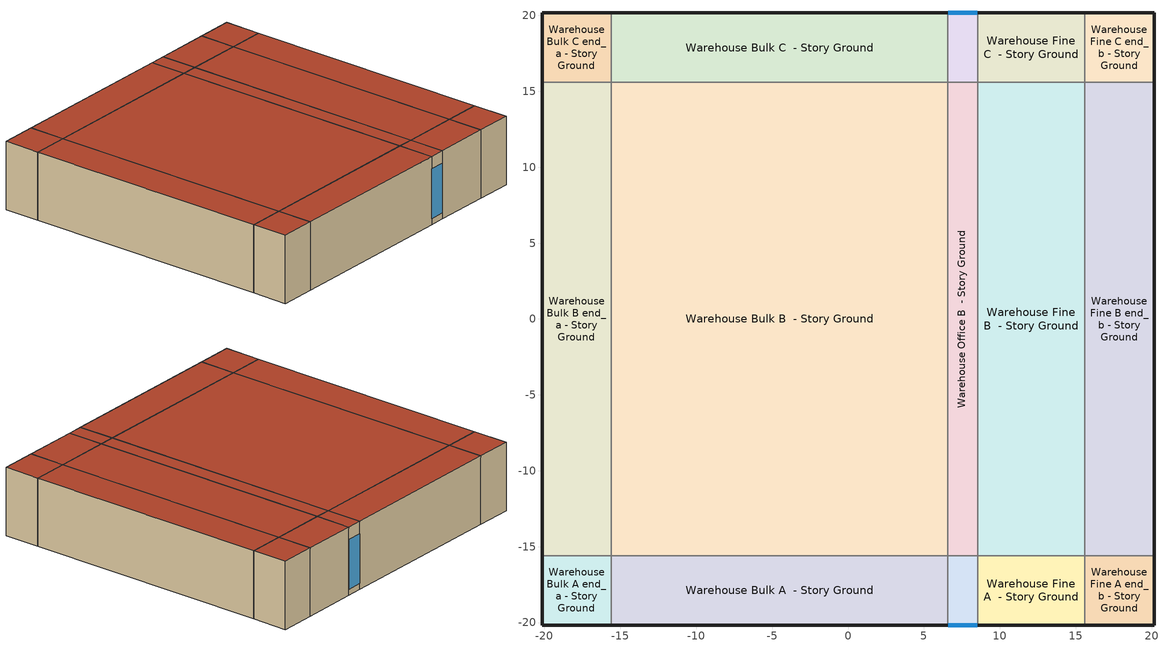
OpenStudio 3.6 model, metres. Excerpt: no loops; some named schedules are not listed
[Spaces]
Warehouse Bulk A end_a - Story Ground
 floor ground (ext-slab): -20.16,-20.16 -20.16,-15.59 -15.59,-15.59 -15.59,-20.16 z0
 wall outside (Typical Insulated Metal Building Wall R-6.41): -20.16,-15.59 -20.16,-20.16 -15.59,-20.16 z0:8.53
 wall to Warehouse Bulk B end_a - Story Ground: -15.59,-15.59 -20.16,-15.59 z0:8.53
 wall to Warehouse Bulk A  - Story Ground: -15.59,-20.16 -15.59,-15.59 z0:8.53
 roof outside (Typical Insulated Metal Building Roof): -15.59,-20.16 -15.59,-15.59 -20.16,-15.59 -20.16,-20.16 z8.53
Warehouse Bulk B end_a - Story Ground
 floor ground (ext-slab): -20.16,-15.59 -20.16,15.59 -15.59,15.59 -15.59,-15.59 z0
 wall outside (Typical Insulated Metal Building Wall R-6.41): -20.16,15.59 -20.16,-15.59 z0:8.53
 wall to Warehouse Bulk C end_a - Story Ground: -15.59,15.59 -20.16,15.59 z0:8.53
 wall to Warehouse Bulk B  - Story Ground: -15.59,-15.59 -15.59,15.59 z0:8.53
 roof outside (Typical Insulated Metal Building Roof): -15.59,-15.59 -15.59,15.59 -20.16,15.59 -20.16,-15.59 z8.53
Warehouse Bulk C end_a - Story Ground
 floor ground (ext-slab): -20.16,15.59 -20.16,20.16 -15.59,20.16 -15.59,15.59 z0
 wall outside (Typical Insulated Metal Building Wall R-6.41): -15.59,20.16 -20.16,20.16 -20.16,15.59 z0:8.53
 wall to Warehouse Bulk C  - Story Ground: -15.59,15.59 -15.59,20.16 z0:8.53
 roof outside (Typical Insulated Metal Building Roof): -15.59,15.59 -15.59,20.16 -20.16,20.16 -20.16,15.59 z8.53
Warehouse Bulk A  - Story Ground
 floor ground (ext-slab): -15.59,-20.16 -15.59,-15.59 6.56,-15.59 6.56,-20.16 z0
 wall outside (Typical Insulated Metal Building Wall R-6.41): -15.59,-20.16 6.56,-20.16 z0:8.53
 wall to Warehouse Bulk B  - Story Ground: 6.56,-15.59 -15.59,-15.59 z0:8.53
 wall to Warehouse Office A  - Story Ground: 6.56,-20.16 6.56,-15.59 z0:8.53
 roof outside (Typical Insulated Metal Building Roof): 6.56,-20.16 6.56,-15.59 -15.59,-15.59 -15.59,-20.16 z8.53
Warehouse Bulk B  - Story Ground
 floor ground (ext-slab): -15.59,-15.59 -15.59,15.59 6.56,15.59 6.56,-15.59 z0
 wall to Warehouse Bulk C  - Story Ground: 6.56,15.59 -15.59,15.59 z0:8.53
 wall to Warehouse Office B  - Story Ground: 6.56,-15.59 6.56,15.59 z0:8.53
 roof outside (Typical Insulated Metal Building Roof): 6.56,-15.59 6.56,15.59 -15.59,15.59 -15.59,-15.59 z8.53
Warehouse Bulk C  - Story Ground
 floor ground (ext-slab): -15.59,15.59 -15.59,20.16 6.56,20.16 6.56,15.59 z0
 wall outside (Typical Insulated Metal Building Wall R-6.41): 6.56,20.16 -15.59,20.16 z0:8.53
 wall to Warehouse Office C  - Story Ground: 6.56,15.59 6.56,20.16 z0:8.53
 roof outside (Typical Insulated Metal Building Roof): 6.56,15.59 6.56,20.16 -15.59,20.16 -15.59,15.59 z8.53
Warehouse Office A  - Story Ground
 floor ground (ext-slab): 6.56,-20.16 6.56,-15.59 8.54,-15.59 8.54,-20.16 z0
 wall outside (Typical Insulated Metal Building Wall R-6.41): 6.56,-20.16 8.54,-20.16 z0:8.53
 wall to Warehouse Office B  - Story Ground: 8.54,-15.59 6.56,-15.59 z0:8.53
 wall to Warehouse Fine A  - Story Ground: 8.54,-20.16 8.54,-15.59 z0:8.53
 window (U 0.62 SHGC 0.41 Simple Glazing Window U-0.62 SHGC 0.41): 6.59,-20.16 8.51,-20.16 z0.76:6.98
 roof outside (Typical Insulated Metal Building Roof): 8.54,-20.16 8.54,-15.59 6.56,-15.59 6.56,-20.16 z8.53
Warehouse Office B  - Story Ground
 floor ground (ext-slab): 6.56,-15.59 6.56,15.59 8.54,15.59 8.54,-15.59 z0
 wall to Warehouse Office C  - Story Ground: 8.54,15.59 6.56,15.59 z0:8.53
 wall to Warehouse Fine B  - Story Ground: 8.54,-15.59 8.54,15.59 z0:8.53
 roof outside (Typical Insulated Metal Building Roof): 8.54,-15.59 8.54,15.59 6.56,15.59 6.56,-15.59 z8.53
Warehouse Office C  - Story Ground
 floor ground (ext-slab): 6.56,15.59 6.56,20.16 8.54,20.16 8.54,15.59 z0
 wall outside (Typical Insulated Metal Building Wall R-6.41): 8.54,20.16 6.56,20.16 z0:8.53
 wall to Warehouse Fine C  - Story Ground: 8.54,15.59 8.54,20.16 z0:8.53
 window (U 0.62 SHGC 0.41 Simple Glazing Window U-0.62 SHGC 0.41): 8.51,20.16 6.59,20.16 z0.76:6.98
 roof outside (Typical Insulated Metal Building Roof): 8.54,15.59 8.54,20.16 6.56,20.16 6.56,15.59 z8.53
Warehouse Fine A  - Story Ground
 floor ground (ext-slab): 8.54,-20.16 8.54,-15.59 15.59,-15.59 15.59,-20.16 z0
 wall outside (Typical Insulated Metal Building Wall R-6.41): 8.54,-20.16 15.59,-20.16 z0:8.53
 wall to Warehouse Fine B  - Story Ground: 15.59,-15.59 8.54,-15.59 z0:8.53
 wall to Warehouse Fine A end_b - Story Ground: 15.59,-20.16 15.59,-15.59 z0:8.53
 roof outside (Typical Insulated Metal Building Roof): 15.59,-20.16 15.59,-15.59 8.54,-15.59 8.54,-20.16 z8.53
Warehouse Fine B  - Story Ground
 floor ground (ext-slab): 8.54,-15.59 8.54,15.59 15.59,15.59 15.59,-15.59 z0
 wall to Warehouse Fine C  - Story Ground: 15.59,15.59 8.54,15.59 z0:8.53
 wall to Warehouse Fine B end_b - Story Ground: 15.59,-15.59 15.59,15.59 z0:8.53
 roof outside (Typical Insulated Metal Building Roof): 15.59,-15.59 15.59,15.59 8.54,15.59 8.54,-15.59 z8.53
Warehouse Fine C  - Story Ground
 floor ground (ext-slab): 8.54,15.59 8.54,20.16 15.59,20.16 15.59,15.59 z0
 wall outside (Typical Insulated Metal Building Wall R-6.41): 15.59,20.16 8.54,20.16 z0:8.53
 wall to Warehouse Fine C end_b - Story Ground: 15.59,15.59 15.59,20.16 z0:8.53
 roof outside (Typical Insulated Metal Building Roof): 15.59,15.59 15.59,20.16 8.54,20.16 8.54,15.59 z8.53
Warehouse Fine A end_b - Story Ground
 floor ground (ext-slab): 15.59,-20.16 15.59,-15.59 20.16,-15.59 20.16,-20.16 z0
 wall outside (Typical Insulated Metal Building Wall R-6.41): 15.59,-20.16 20.16,-20.16 20.16,-15.59 z0:8.53
 wall to Warehouse Fine B end_b - Story Ground: 20.16,-15.59 15.59,-15.59 z0:8.53
 roof outside (Typical Insulated Metal Building Roof): 20.16,-20.16 20.16,-15.59 15.59,-15.59 15.59,-20.16 z8.53
Warehouse Fine B end_b - Story Ground
 floor ground (ext-slab): 15.59,-15.59 15.59,15.59 20.16,15.59 20.16,-15.59 z0
 wall outside (Typical Insulated Metal Building Wall R-6.41): 20.16,-15.59 20.16,15.59 z0:8.53
 wall to Warehouse Fine C end_b - Story Ground: 20.16,15.59 15.59,15.59 z0:8.53
 roof outside (Typical Insulated Metal Building Roof): 20.16,-15.59 20.16,15.59 15.59,15.59 15.59,-15.59 z8.53
Warehouse Fine C end_b - Story Ground
 floor ground (ext-slab): 15.59,15.59 15.59,20.16 20.16,20.16 20.16,15.59 z0
 wall outside (Typical Insulated Metal Building Wall R-6.41): 20.16,15.59 20.16,20.16 15.59,20.16 z0:8.53
 roof outside (Typical Insulated Metal Building Roof): 20.16,15.59 20.16,20.16 15.59,20.16 15.59,15.59 z8.53
[Site]
Detroit City_MI_USA: Latitude {deg}=42.41; Longitude {deg}=-83.01; Time Zone {hr}=-5; Elevation {m}=191; Terrain=City
[Site:WaterMainsTemperature]
Calculation Method=Correlation; Annual Average Outdoor Air Temperature {C}=11.9417; Maximum Difference In Monthly Average Outdoor Air Temperatures {deltaC}=26.1
[SizingPeriod:DesignDay] Daily Dry-Bulb Temperature Range {deltaC}=9.7; Barometric Pressure {Pa}=99051; Wind Speed {m/s}=5; Wind Direction {deg}=240; Sky Clearness=0; Rain Indicator=No; Snow Indicator=No; Day of Month=21; Month=7; Day Type=SummerDesignDay; Daylight Saving Time Indicator=No; Dry-Bulb Temperature Range Modifier Type=DefaultMultipliers; Solar Model Indicator=ASHRAETau; ASHRAE Clear Sky Optical Depth for Beam Irradiance=0.406; ASHRAE Clear Sky Optical Depth for Diffuse Irradiance=2.227
Name | Maximum Dry-Bulb Temperature {C} | Humidity Condition Type | Wetbulb or DewPoint at Maximum Dry-Bulb {C}
Detroit City Ann Clg .4% Condns DB=>MWB 1 | 32.6 | Wetbulb | 23
Detroit City Ann Clg .4% Condns WB=>MDB 1 | 30.2 | Wetbulb | 24.7
Detroit City Ann Clg 1% Condns DB=>MWB 1 | 31.2 | Wetbulb | 22.3
Detroit City Ann Clg 2% Condns DP=>MDB 1 | 25.9 | Dewpoint | 21.2
[ClimateZones]
Climate Zone Institution Name 1=ASHRAE; Climate Zone Document Name 1=ANSI/ASHRAE Standard 169; Climate Zone Document Year 1=2006; Climate Zone Value 1=ASHRAE 169-2013-5A
[Building]
ComStock DOE Ref 1980-2004|Warehouse: North Axis {deg}=45; Default Construction Set=Res ComStock DOE Ref 1980-2004 - Warehouse - ASHRAE 169-2013-5A; Default Schedule Set=Building Default Schedule Set; Standards Building Type=Warehouse
[Site:GroundTemperature:BuildingSurface]
10.34, 10.19, 11.31, 13.07, 16.39, 19.3, 22.1, 24.2, 21.69, 17.32, 14.23, 11.34
[DefaultConstructionSet]
Res ComStock DOE Ref 1980-2004 - Warehouse - ASHRAE 169-2013-5A: Default Exterior Surface Constructions=Default Surface Constructions 1; Default Interior Surface Constructions=Default Surface Constructions 2; Default Ground Contact Surface Constructions=Default Surface Constructions 3; Default Exterior SubSurface Constructions=Default Sub Surface Constructions 1; Default Interior SubSurface Constructions=Default Sub Surface Constructions 2; Interior Partition Construction=Typical Interior Partition
[DefaultSurfaceConstructions]
Name | Floor Construction | Wall Construction | Roof Ceiling Construction
Default Surface Constructions 1 | Typical Insulated Exterior Mass Floor | Typical Insulated Metal Building Wall R-12.2 | Typical Insulated Metal Building Roof R-13.89
Default Surface Constructions 2 | Typical Interior Floor | Typical Interior Wall | Typical Interior Ceiling
Default Surface Constructions 3 | ext-slab | Typical Insulated Basement Mass Wall R-10.0
[Construction]
Typical Insulated Exterior Mass Floor: Typical Insulation R-10.89, 4 in. Normalweight Concrete Floor, Typical Carpet Pad
Typical Insulated Metal Building Wall R-12.2: Metal Siding, Typical Insulation R-10.89, 1/2IN Gypsum
Typical Insulated Metal Building Roof R-13.89: Metal Roof Surface, Typical Insulation R-13.11
Typical Interior Floor: 100mm Normalweight concrete floor, CP02 CARPET PAD
Typical Interior Wall: G01 13mm gypsum board, G01 13mm gypsum board
Typical Interior Ceiling: CP02 CARPET PAD, 100mm Normalweight concrete floor
ext-slab: 6 in. Normalweight Concrete Floor
Typical Insulated Basement Mass Wall R-10.0: Typical Insulation R-8.45, 8 in. Concrete Block Basement Wall
U 0.59 SHGC 0.39 Simple Glazing Window U-0.59 SHGC 0.39: U 0.59 SHGC 0.39 Simple Glazing U-1.18 SHGC 0.39
U 0.59 SHGC 0.39 Simple Glazing Window U-0.59 SHGC 0.39 1: U 0.59 SHGC 0.39 Simple Glazing U-1.18 SHGC 0.39 1
Typical Insulated Metal Door: F08 Metal surface, Typical Insulation R-5.11
Typical Overhead Door: Typical Insulation R-5.11
Typical Interior Window: Clear 3mm
Typical Interior Door; Typical Interior Partition: G05 25mm wood
InteriorFurnishings: Std Wood 6inch
Typical Insulated Metal Building Roof: Metal Roof Surface, Typical Insulation R-5.11
Typical Insulated Metal Building Wall R-6.41: Metal Siding, Typical Insulation R-5.11, 1/2IN Gypsum
U 0.62 SHGC 0.41 Simple Glazing Window U-0.62 SHGC 0.41: U 0.62 SHGC 0.41 Simple Glazing U-1.23 SHGC 0.41
[Material:NoMass] Roughness=Smooth; Thermal Absorptance=0.9; Solar Absorptance=0.7
Name | Thermal Resistance {m2-K/W} | Visible Absorptance
Typical Insulation R-10.89 | 1.91858 | 0.7
Typical Carpet Pad; CP02 CARPET PAD | 0.21648 | 0.8
Typical Insulation R-13.11 | 2.30859 | 0.7
Typical Insulation R-8.45 | 1.4881 | 0.7
Typical Insulation R-5.11 | 0.899809 | 0.7
[Material]
Name | Roughness | Thickness {m} | Conductivity {W/m-K} | Density {kg/m3} | Specific Heat {J/kg-K} | Thermal Absorptance | Solar Absorptance | Visible Absorptance
4 in. Normalweight Concrete Floor | MediumRough | 0.1016 | 2.31 | 2322 | 832 | 0.9 | 0.7 | 0.7
Metal Siding | Smooth | 0.0015 | 44.96 | 7688.86 | 410 | 0.9 | 0.7 | 0.7
1/2IN Gypsum | Smooth | 0.0127 | 0.16 | 784.9 | 830 | 0.9 | 0.4 | 0.4
Metal Roof Surface; F08 Metal surface | Smooth | 0.0008 | 45.28 | 7824 | 500 | 0.9 | 0.7 | 0.7
100mm Normalweight concrete floor | MediumRough | 0.1016 | 2.31045 | 2322 | 832.557 |  | 0 | 0
G01 13mm gypsum board | Smooth | 0.0127 | 0.160031 | 800.001 | 1090.73 | 0.9 | 0.7 | 0.5
6 in. Normalweight Concrete Floor | MediumRough | 0.1524 | 2.31 | 2322 | 832 | 0.9 | 0.7 | 0.7
8 in. Concrete Block Basement Wall | MediumRough | 0.2032 | 1.326 | 1842 | 912 | 0.9 | 0.7 | 0.7
G05 25mm wood | MediumSmooth | 0.0254 | 0.15 | 608 | 1630 | 0.9 | 0.5 | 0.5
Std Wood 6inch | MediumSmooth | 0.15 | 0.12 | 540 | 1210 | 0.9 | 0.7 | 0.7
[DefaultSubSurfaceConstructions]
Name | Fixed Window Construction | Operable Window Construction | Door Construction | Overhead Door Construction | Tubular Daylight Dome Construction | Tubular Daylight Diffuser Construction
Default Sub Surface Constructions 1 | U 0.59 SHGC 0.39 Simple Glazing Window U-0.59 SHGC 0.39 | U 0.59 SHGC 0.39 Simple Glazing Window U-0.59 SHGC 0.39 1 | Typical Insulated Metal Door | Typical Overhead Door | Typical Interior Window | Typical Interior Window
Default Sub Surface Constructions 2 | Typical Interior Window | Typical Interior Window | Typical Interior Door
[WindowMaterial:SimpleGlazingSystem]
Name | U-Factor {W/m2-K} | Solar Heat Gain Coefficient | Visible Transmittance
U 0.59 SHGC 0.39 Simple Glazing U-1.18 SHGC 0.39; U 0.59 SHGC 0.39 Simple Glazing U-1.18 SHGC 0.39 1 | 6.72051 | 0.39 | 0.31
U 0.62 SHGC 0.41 Simple Glazing U-1.23 SHGC 0.41 | 7 | 0.41 | 0.32
[WindowMaterial:Glazing]
Clear 3mm: Optical Data Type=SpectralAverage; Thickness {m}=0.003; Solar Transmittance at Normal Incidence=0.837; Front Side Solar Reflectance at Normal Incidence=0.075; Back Side Solar Reflectance at Normal Incidence=0.075; Visible Transmittance at Normal Incidence=0.898; Front Side Visible Reflectance at Normal Incidence=0.081; Back Side Visible Reflectance at Normal Incidence=0.081; Infrared Transmittance at Normal Incidence=0; Front Side Infrared Hemispherical Emissivity=0.84; Back Side Infrared Hemispherical Emissivity=0.84; Conductivity {W/m-K}=0.9; Dirt Correction Factor for Solar and Visible Transmittance=1; Solar Diffusing=No
[SpaceType] Standards Building Type=Warehouse
Name | Default Schedule Set | Design Specification Outdoor Air Object | Standards Space Type
Warehouse Bulk - ComStock DOE Ref 1980-2004 | Warehouse Bulk Schedule Set | Warehouse Bulk Ventilation | Bulk
Warehouse Fine - ComStock DOE Ref 1980-2004 | Warehouse Fine Schedule Set | Warehouse Fine Ventilation | Fine
Warehouse Office - ComStock DOE Ref 1980-2004 | Warehouse Office Schedule Set | Warehouse Office Ventilation | Office
[BuildingStory]
Story Ground: Nominal Z Coordinate {m}=0; Nominal Floor to Floor Height {m}=8.5344
[Space] Building Story=Story Ground
Name | Space Type | Thermal Zone
Warehouse Bulk A end_a - Story Ground | Warehouse Bulk - ComStock DOE Ref 1980-2004 | Zone Warehouse Bulk A end_a - Story Ground
Warehouse Bulk B end_a - Story Ground | Warehouse Bulk - ComStock DOE Ref 1980-2004 | Zone Warehouse Bulk B end_a - Story Ground
Warehouse Bulk C end_a - Story Ground | Warehouse Bulk - ComStock DOE Ref 1980-2004 | Zone Warehouse Bulk C end_a - Story Ground
Warehouse Bulk A  - Story Ground | Warehouse Bulk - ComStock DOE Ref 1980-2004 | Zone Warehouse Bulk A  - Story Ground
Warehouse Bulk B  - Story Ground | Warehouse Bulk - ComStock DOE Ref 1980-2004 | Zone Warehouse Bulk B  - Story Ground
Warehouse Bulk C  - Story Ground | Warehouse Bulk - ComStock DOE Ref 1980-2004 | Zone Warehouse Bulk C  - Story Ground
Warehouse Office A  - Story Ground | Warehouse Office - ComStock DOE Ref 1980-2004 | Zone Warehouse Office A  - Story Ground
Warehouse Office B  - Story Ground | Warehouse Office - ComStock DOE Ref 1980-2004 | Zone Warehouse Office B  - Story Ground
Warehouse Office C  - Story Ground | Warehouse Office - ComStock DOE Ref 1980-2004 | Zone Warehouse Office C  - Story Ground
Warehouse Fine A  - Story Ground | Warehouse Fine - ComStock DOE Ref 1980-2004 | Zone Warehouse Fine A  - Story Ground
Warehouse Fine B  - Story Ground | Warehouse Fine - ComStock DOE Ref 1980-2004 | Zone Warehouse Fine B  - Story Ground
Warehouse Fine C  - Story Ground | Warehouse Fine - ComStock DOE Ref 1980-2004 | Zone Warehouse Fine C  - Story Ground
Warehouse Fine A end_b - Story Ground | Warehouse Fine - ComStock DOE Ref 1980-2004 | Zone Warehouse Fine A end_b - Story Ground
Warehouse Fine B end_b - Story Ground | Warehouse Fine - ComStock DOE Ref 1980-2004 | Zone Warehouse Fine B end_b - Story Ground
Warehouse Fine C end_b - Story Ground | Warehouse Fine - ComStock DOE Ref 1980-2004 | Zone Warehouse Fine C end_b - Story Ground
[ThermalZone] Multiplier=1; Use Ideal Air Loads=No
Name | Thermostat
Zone Warehouse Bulk A end_a - Story Ground | Warehouse Bulk - ComStock DOE Ref 1980-2004 Thermostat 1
Zone Warehouse Bulk B end_a - Story Ground | Warehouse Bulk - ComStock DOE Ref 1980-2004 Thermostat 2
Zone Warehouse Bulk C end_a - Story Ground | Warehouse Bulk - ComStock DOE Ref 1980-2004 Thermostat 3
Zone Warehouse Bulk A  - Story Ground | Warehouse Bulk - ComStock DOE Ref 1980-2004 Thermostat 4
Zone Warehouse Bulk B  - Story Ground | Warehouse Bulk - ComStock DOE Ref 1980-2004 Thermostat
Zone Warehouse Bulk C  - Story Ground | Warehouse Bulk - ComStock DOE Ref 1980-2004 Thermostat 5
Zone Warehouse Office A  - Story Ground | Warehouse Office - ComStock DOE Ref 1980-2004 Thermostat
Zone Warehouse Office B  - Story Ground | Warehouse Office - ComStock DOE Ref 1980-2004 Thermostat 2
Zone Warehouse Office C  - Story Ground | Warehouse Office - ComStock DOE Ref 1980-2004 Thermostat 1
Zone Warehouse Fine A  - Story Ground | Warehouse Fine - ComStock DOE Ref 1980-2004 Thermostat 5
Zone Warehouse Fine B  - Story Ground | Warehouse Fine - ComStock DOE Ref 1980-2004 Thermostat 2
Zone Warehouse Fine C  - Story Ground | Warehouse Fine - ComStock DOE Ref 1980-2004 Thermostat 1
Zone Warehouse Fine A end_b - Story Ground | Warehouse Fine - ComStock DOE Ref 1980-2004 Thermostat 3
Zone Warehouse Fine B end_b - Story Ground | Warehouse Fine - ComStock DOE Ref 1980-2004 Thermostat 4
Zone Warehouse Fine C end_b - Story Ground | Warehouse Fine - ComStock DOE Ref 1980-2004 Thermostat
[People:Definition]
Warehouse Office People Definition: Number of People Calculation Method=People/Area; People per Space Floor Area {person/m2}=0.0210973; Fraction Radiant=0.3
[People]
Warehouse Office People: People Definition=Warehouse Office People Definition; Space or SpaceType=Warehouse Office - ComStock DOE Ref 1980-2004; Work Efficiency Schedule=Work Efficiency Schedule; Clothing Insulation Schedule=Clothing Schedule; Air Velocity Schedule=Air Velocity Schedule; Multiplier=1
[Lights:Definition] Design Level Calculation Method=Watts/Area; Fraction Visible=0.18; Return Air Fraction=0
Name | Watts per Space Floor Area {W/m2} | Fraction Radiant
Warehouse Office Lights Definition | 9.68752 | 0.37
Warehouse Fine Lights Definition | 10.2257 | 0.42
Warehouse Bulk Lights Definition | 6.24307 | 0.42
[Lights] Fraction Replaceable=1
Name | Lights Definition | Space or SpaceType
Warehouse Office Lights | Warehouse Office Lights Definition | Warehouse Office - ComStock DOE Ref 1980-2004
Warehouse Fine Lights | Warehouse Fine Lights Definition | Warehouse Fine - ComStock DOE Ref 1980-2004
Warehouse Bulk Lights | Warehouse Bulk Lights Definition | Warehouse Bulk - ComStock DOE Ref 1980-2004
[ElectricEquipment:Definition] Design Level Calculation Method=Watts/Area; Fraction Latent=0; Fraction Radiant=0.5; Fraction Lost=0
Name | Watts per Space Floor Area {W/m2}
Warehouse Office Elec Equip Definition | 8.07293
Warehouse Bulk Elec Equip Definition | 2.55842
[ElectricEquipment]
Name | Electric Equipment Definition | Space or SpaceType
Warehouse Office Elec Equip | Warehouse Office Elec Equip Definition | Warehouse Office - ComStock DOE Ref 1980-2004
Warehouse Bulk Elec Equip | Warehouse Bulk Elec Equip Definition | Warehouse Bulk - ComStock DOE Ref 1980-2004
[DesignSpecification:OutdoorAir] Outdoor Air Method=Sum; Outdoor Air Flow per Person {m3/s-person}=0; Outdoor Air Flow Rate {m3/s}=0; Outdoor Air Flow Air Changes per Hour {1/hr}=0
Name | Outdoor Air Flow per Floor Area {m3/s-m2}
Warehouse Office Ventilation | 0.000199136
Warehouse Fine Ventilation; Warehouse Bulk Ventilation | 0.000254
[DefaultScheduleSet]
Name | Number of People Schedule | People Activity Level Schedule | Lighting Schedule | Electric Equipment Schedule | Infiltration Schedule | Hours of Operation Schedule
Warehouse Office Schedule Set; Warehouse Fine Schedule Set; Warehouse Bulk Schedule Set | Warehouse Bldg Occ | Warehouse Activity | Warehouse Bldg Light | Warehouse Bldg Equip | Always On
Building Default Schedule Set |  |  |  |  |  | Building Hours of Operation NonResidential
[SpaceInfiltration:DesignFlowRate] Schedule=Always On Discrete; Design Flow Rate Calculation Method=Flow/ExteriorArea; Constant Term Coefficient=0; Temperature Term Coefficient=0; Velocity Term Coefficient=0.224; Velocity Squared Term Coefficient=0
Name | Space or SpaceType | Flow per Exterior Surface Area {m3/s-m2}
Warehouse Bulk A  - Story Ground Infiltration | Warehouse Bulk A  - Story Ground | 0.000667593
Warehouse Bulk A end_a - Story Ground Infiltration | Warehouse Bulk A end_a - Story Ground | 0.000808634
Warehouse Bulk B end_a - Story Ground Infiltration | Warehouse Bulk B end_a - Story Ground | 0.000667593
Warehouse Bulk C  - Story Ground Infiltration | Warehouse Bulk C  - Story Ground | 0.000667593
Warehouse Bulk C end_a - Story Ground Infiltration | Warehouse Bulk C end_a - Story Ground | 0.000808634
Warehouse Fine A  - Story Ground Infiltration | Warehouse Fine A  - Story Ground | 0.000667593
Warehouse Fine A end_b - Story Ground Infiltration | Warehouse Fine A end_b - Story Ground | 0.000808634
Warehouse Fine B end_b - Story Ground Infiltration | Warehouse Fine B end_b - Story Ground | 0.000667593
Warehouse Fine C  - Story Ground Infiltration | Warehouse Fine C  - Story Ground | 0.000667593
Warehouse Fine C end_b - Story Ground Infiltration | Warehouse Fine C end_b - Story Ground | 0.000808634
Warehouse Office A  - Story Ground Infiltration | Warehouse Office A  - Story Ground | 0.000667593
Warehouse Office C  - Story Ground Infiltration | Warehouse Office C  - Story Ground | 0.000667593
[Exterior:Lights:Definition]
Name | Design Level {W}
Parking Areas and Drives Def (W/ft^2) | 0.15
Building Facades Def (W/ft^2) | 0.2
Main Entries Def (W/ft) | 30
Other Doors Def (W/ft) | 20
[Exterior:Lights] Schedule=Always On Discrete; Control Option=AstronomicalClock
Name | Exterior Lights Definition | Multiplier
Parking Areas and Drives | Parking Areas and Drives Def (W/ft^2) | 7087.5
Building Facades | Building Facades Def (W/ft^2) | 14816.2
Main Entries | Main Entries Def (W/ft) | 14
Other Doors | Other Doors Def (W/ft) | 14
[ThermostatSetpoint:DualSetpoint]
Name | Heating Setpoint Temperature Schedule | Cooling Setpoint Temperature Schedule
Warehouse Office - ComStock DOE Ref 1980-2004 Thermostat; Warehouse Office - ComStock DOE Ref 1980-2004 Thermostat 1; Warehouse Office - ComStock DOE Ref 1980-2004 Thermostat 2 | Warehouse HtgSetp | Warehouse Cooling Setpoint
Warehouse Fine - ComStock DOE Ref 1980-2004 Thermostat; Warehouse Fine - ComStock DOE Ref 1980-2004 Thermostat 1; Warehouse Fine - ComStock DOE Ref 1980-2004 Thermostat 2; Warehouse Fine - ComStock DOE Ref 1980-2004 Thermostat 3; Warehouse Fine - ComStock DOE Ref 1980-2004 Thermostat 4; Warehouse Fine - ComStock DOE Ref 1980-2004 Thermostat 5 | Warehouse HtgSetp FineStorage | Warehouse ClgSetp FineStorage
Warehouse Bulk - ComStock DOE Ref 1980-2004 Thermostat; Warehouse Bulk - ComStock DOE Ref 1980-2004 Thermostat 1; Warehouse Bulk - ComStock DOE Ref 1980-2004 Thermostat 2; Warehouse Bulk - ComStock DOE Ref 1980-2004 Thermostat 3; Warehouse Bulk - ComStock DOE Ref 1980-2004 Thermostat 4; Warehouse Bulk - ComStock DOE Ref 1980-2004 Thermostat 5 | Warehouse HtgSetp BulkStorage | Warehouse ClgSetp BulkStorage
[InternalMass:Definition]
Internal Mass Definition 1: Construction=InteriorFurnishings; Design Level Calculation Method=SurfaceArea/Area; Surface Area per Space Floor Area=2
[InternalMass] Internal Mass Definition=Internal Mass Definition 1; Multiplier=1
Name | Space or SpaceType
Warehouse Fine C end_b - Story Ground Mass | Warehouse Fine C end_b - Story Ground
Warehouse Fine C  - Story Ground Mass | Warehouse Fine C  - Story Ground
Warehouse Fine B  - Story Ground Mass | Warehouse Fine B  - Story Ground
Warehouse Fine A end_b - Story Ground Mass | Warehouse Fine A end_b - Story Ground
Warehouse Fine B end_b - Story Ground Mass | Warehouse Fine B end_b - Story Ground
Warehouse Office A  - Story Ground Mass | Warehouse Office A  - Story Ground
Warehouse Office C  - Story Ground Mass | Warehouse Office C  - Story Ground
Warehouse Fine A  - Story Ground Mass | Warehouse Fine A  - Story Ground
Warehouse Office B  - Story Ground Mass | Warehouse Office B  - Story Ground
[Schedule:Ruleset]
Name | Default Day Schedule | Summer Design Day Schedule | Winter Design Day Schedule
Clothing Schedule | Clothing Schedule Default Winter Clothes
Air Velocity Schedule | Air Velocity Schedule Default
Work Efficiency Schedule | Work Efficiency Schedule Default
Warehouse Bldg Occ | Warehouse Bldg Occ Default | Warehouse Bldg Occ Summer Design Day | Warehouse Bldg Occ Winter Design Day
Warehouse Activity | Warehouse Activity Default | Warehouse Activity Summer Design Day | Warehouse Activity Winter Design Day
Warehouse Bldg Light | Warehouse Bldg Light Default | Warehouse Bldg Light Summer Design Day | Warehouse Bldg Light Winter Design Day
Warehouse Bldg Equip | Warehouse Bldg Equip Default | Warehouse Bldg Equip Summer Design Day | Warehouse Bldg Equip Winter Design Day
Always On | Always On Default
Warehouse HtgSetp | Warehouse HtgSetp Default | Warehouse HtgSetp Summer Design Day | Warehouse HtgSetp Winter Design Day
Warehouse Cooling Setpoint | Warehouse Cooling Setpoint Default | Warehouse Cooling Setpoint Summer Design Day
Warehouse HtgSetp FineStorage | Warehouse HtgSetp FineStorage Default | Warehouse HtgSetp FineStorage Summer Design Day | Warehouse HtgSetp FineStorage Winter Design Day
Warehouse ClgSetp FineStorage | Warehouse ClgSetp FineStorage Default | Warehouse ClgSetp FineStorage Summer Design Day | Warehouse ClgSetp FineStorage Winter Design Day
Warehouse HtgSetp BulkStorage | Warehouse HtgSetp BulkStorage Default | Warehouse HtgSetp BulkStorage Summer Design Day | Warehouse HtgSetp BulkStorage Winter Design Day
Warehouse ClgSetp BulkStorage | Warehouse ClgSetp BulkStorage Default | Warehouse ClgSetp BulkStorage Summer Design Day | Warehouse ClgSetp BulkStorage Winter Design Day
Building Hours of Operation NonResidential | Building Hours of Operation NonResidential Default | Building Hours of Operation NonResidential Summer Design Day | Building Hours of Operation NonResidential Winter Design Day
[Schedule:Day]
Warehouse Bldg Occ Default: Yes, 6, 45, 0, 7, 0, 0.0375, 7, 15, 0.075, 7, 30, 0.1125, 7, 45, 0.15, 8, 0, 0.2875, 8, 15, 0.425, 8, 30, 0.5625, 8, 45, 0.7, 9, 0, 0.75, 9, 15, 0.8, 9, 30, 0.85, 9, 45, 0.9, 12, 52, 0.9, 13, 7, 0.8, 13, 22, 0.7, 13, 37, 0.6, 13, 52, 0.5, 14, 7, 0.5875, 14, 22, 0.675, 14, 37, 0.7625, 14, 52, 0.85, 18, 0, 0.85, 18, 15, 0.6875, 18, 30, 0.525, 18, 45, 0.3625, 19, 0, 0.2, 19, 15, 0.15, 19, 30, 0.1, 19, 45, 0.05, 20, 0, 0, 24, 0, 0
Warehouse Bldg Occ Summer Design Day; Warehouse Bldg Light Summer Design Day; Building Hours of Operation NonResidential Winter Design Day; Building Hours of Operation NonResidential Summer Design Day: 24, 0, 1
Warehouse Bldg Occ Winter Design Day; Warehouse Bldg Light Winter Design Day: 24, 0, 0
Warehouse Activity Default: Yes, 24, 0, 120
Warehouse Activity Winter Design Day; Warehouse Activity Summer Design Day: 24, 0, 120
Warehouse Bldg Light Default: Yes, 6, 45, 0.1, 7, 0, 0.175, 7, 15, 0.25, 7, 30, 0.325, 7, 45, 0.4, 8, 0, 0.475, 8, 15, 0.55, 8, 30, 0.625, 8, 45, 0.7, 9, 0, 0.75, 9, 15, 0.8, 9, 30, 0.85, 9, 45, 0.9, 12, 52, 0.9, 13, 7, 0.875, 13, 22, 0.85, 13, 37, 0.825, 13, 52, 0.8, 14, 7, 0.825, 14, 22, 0.85, 14, 37, 0.875, 14, 52, 0.9, 19, 0, 0.9, 19, 15, 0.75, 19, 30, 0.6, 19, 45, 0.45, 20, 0, 0.3, 20, 15, 0.25, 20, 30, 0.2, 20, 45, 0.15, 21, 0, 0.1, 24, 0, 0.1
Warehouse Bldg Equip Default: Yes, 8, 0, 0.25, 12, 0, 1, 13, 0, 0.25, 17, 0, 1, 24, 0, 0.25
Warehouse Bldg Equip Summer Design Day; Warehouse Bldg Equip Winter Design Day: 8, 0, 0.25, 12, 0, 1, 13, 0, 0.25, 17, 0, 1, 24, 0, 0.25
Warehouse HtgSetp Default: Yes, 6, 15, 15.6, 20, 30, 21.1, 24, 0, 15.6
Warehouse HtgSetp Winter Design Day; Warehouse HtgSetp Summer Design Day: 6, 0, 15.6, 7, 0, 17.8, 8, 0, 20, 18, 0, 21, 24, 0, 15.6
Warehouse Cooling Setpoint Default: Yes, 6, 15, 30, 19, 30, 24, 24, 0, 30
Warehouse Cooling Setpoint Summer Design Day: 6, 0, 30, 17, 0, 24, 24, 0, 30
Warehouse HtgSetp FineStorage Default: Yes, 24, 0, 15.56
Warehouse HtgSetp FineStorage Winter Design Day; Warehouse HtgSetp FineStorage Summer Design Day: 24, 0, 15.56
Warehouse ClgSetp FineStorage Default: Yes, 24, 0, 26.7
Warehouse ClgSetp FineStorage Winter Design Day; Warehouse ClgSetp FineStorage Summer Design Day: 24, 0, 26.7
Warehouse HtgSetp BulkStorage Default: Yes, 24, 0, 7.2
Warehouse HtgSetp BulkStorage Winter Design Day; Warehouse HtgSetp BulkStorage Summer Design Day: 24, 0, 7.2
Warehouse ClgSetp BulkStorage Default: Yes, 24, 0, 50
Warehouse ClgSetp BulkStorage Winter Design Day; Warehouse ClgSetp BulkStorage Summer Design Day: 24, 0, 50
Building Hours of Operation NonResidential Default: 8, 15, 0, 18, 30, 1, 24, 0, 0
[Schedule:Rule]
Name | Schedule Ruleset | Rule Order | Day Schedule | Apply Saturday | Date Specification Type | Start Month | Start Day | End Month | End Day | Apply Sunday | Apply Monday | Apply Tuesday | Apply Wednesday | Apply Thursday | Apply Friday | Specific Month 1 | Specific Day 1 | Specific Month 2 | Specific Day 2 | Specific Month 3 | Specific Day 3 | Specific Month 4 | Specific Day 4 | Specific Month 5 | Specific Day 5 | Specific Month 6 | Specific Day 6 | Specific Month 7 | Specific Day 7 | Specific Month 8 | Specific Day 8 | Specific Month 9 | Specific Day 9 | Specific Month 10 | Specific Day 10 | Specific Month 11 | Specific Day 11 | Specific Month 12 | Specific Day 12 | Specific Month 13 | Specific Day 13 | Specific Month 14 | Specific Day 14 | Specific Month 15 | Specific Day 15 | Specific Month 16 | Specific Day 16 | Specific Month 17 | Specific Day 17 | Specific Month 18 | Specific Day 18 | Specific Month 19 | Specific Day 19 | Specific Month 20 | Specific Day 20 | Specific Month 21 | Specific Day 21 | Specific Month 22 | Specific Day 22 | Specific Month 23 | Specific Day 23 | Specific Month 24 | Specific Day 24 | Specific Month 25 | Specific Day 25 | Specific Month 26 | Specific Day 26 | Specific Month 27 | Specific Day 27 | Specific Month 28 | Specific Day 28 | Specific Month 29 | Specific Day 29 | Specific Month 30 | Specific Day 30 | Specific Month 31 | Specific Day 31 | Specific Month 32 | Specific Day 32 | Specific Month 33 | Specific Day 33 | Specific Month 34 | Specific Day 34 | Specific Month 35 | Specific Day 35 | Specific Month 36 | Specific Day 36 | Specific Month 37 | Specific Day 37 | Specific Month 38 | Specific Day 38 | Specific Month 39 | Specific Day 39 | Specific Month 40 | Specific Day 40 | Specific Month 41 | Specific Day 41 | Specific Month 42 | Specific Day 42 | Specific Month 43 | Specific Day 43 | Specific Month 44 | Specific Day 44 | Specific Month 45 | Specific Day 45 | Specific Month 46 | Specific Day 46 | Specific Month 47 | Specific Day 47 | Specific Month 48 | Specific Day 48 | Specific Month 49 | Specific Day 49 | Specific Month 50 | Specific Day 50 | Specific Month 51 | Specific Day 51 | Specific Month 52 | Specific Day 52
Schedule Rule 2 | Warehouse Bldg Occ | 1 | Warehouse Bldg Occ Sat Day | Yes | DateRange | 1 | 1 | 12 | 31
Schedule Rule 3 | Warehouse Bldg Occ | 0 | Warehouse Bldg Occ WntrDsn|Sun Day |  | DateRange | 1 | 1 | 12 | 31 | Yes
Schedule Rule 4 | Warehouse Bldg Light | 1 | Warehouse Bldg Light Sat Day | Yes | DateRange | 1 | 1 | 12 | 31
Schedule Rule 5 | Warehouse Bldg Light | 0 | Warehouse Bldg Light Sun Day |  | DateRange | 1 | 1 | 12 | 31 | Yes
Schedule Rule 8 | Warehouse HtgSetp | 1 | Warehouse HtgSetp Sat Day | Yes | DateRange | 1 | 1 | 12 | 31
Schedule Rule 9 | Warehouse HtgSetp | 0 | Warehouse HtgSetp Sun Day |  | DateRange | 1 | 1 | 12 | 31 | Yes
Schedule Rule 10 | Warehouse Cooling Setpoint | 1 | Warehouse Cooling Setpoint Sat Day | Yes | DateRange | 1 | 1 | 12 | 31
Building Hours of Operation NonResidential Saturday Rule | Building Hours of Operation NonResidential | 1 | Building Hours of Operation NonResidential Saturday | Yes | DateRange | 1 | 1 | 12 | 24
Building Hours of Operation NonResidential Sunday Rule | Building Hours of Operation NonResidential | 0 | Building Hours of Operation NonResidential Sunday |  | DateRange | 1 | 1 | 12 | 31 | Yes
Schedule Rule 6 | Warehouse Cooling Setpoint | 0 | Warehouse Cooling Setpoint Default 1 |  |  |  |  |  |  | Yes
autogen Warehouse Activity 0 | Warehouse Activity | 0 | autogen Warehouse Activity 0_day_sch | Yes | SpecificDates |  |  |  |  | Yes | Yes | Yes | Yes | Yes | Yes | 1 | 2 | 1 | 9 | 1 | 16 | 1 | 23 | 1 | 30 | 2 | 6 | 2 | 13 | 2 | 20 | 2 | 27 | 3 | 5 | 3 | 12 | 3 | 19 | 3 | 26 | 4 | 2 | 4 | 9 | 4 | 16 | 4 | 23 | 4 | 30 | 5 | 7 | 5 | 14 | 5 | 21 | 5 | 28 | 6 | 4 | 6 | 11 | 6 | 18 | 6 | 25 | 7 | 2 | 7 | 9 | 7 | 16 | 7 | 23 | 7 | 30 | 8 | 6 | 8 | 13 | 8 | 20 | 8 | 27 | 9 | 3 | 9 | 10 | 9 | 17 | 9 | 24 | 10 | 1 | 10 | 8 | 10 | 15 | 10 | 22 | 10 | 29 | 11 | 5 | 11 | 12 | 11 | 19 | 11 | 26 | 12 | 3 | 12 | 10 | 12 | 17 | 12 | 24
autogen Warehouse Activity 1 | Warehouse Activity | 1 | autogen Warehouse Activity 1_day_sch | Yes | SpecificDates |  |  |  |  | Yes | Yes | Yes | Yes | Yes | Yes | 1 | 3 | 1 | 10 | 1 | 17 | 1 | 24 | 1 | 31 | 2 | 7 | 2 | 14 | 2 | 21 | 2 | 28 | 3 | 6 | 3 | 13 | 3 | 20 | 3 | 27 | 4 | 3 | 4 | 10 | 4 | 17 | 4 | 24 | 5 | 1 | 5 | 8 | 5 | 15 | 5 | 22 | 5 | 29 | 6 | 5 | 6 | 12 | 6 | 19 | 6 | 26 | 7 | 3 | 7 | 10 | 7 | 17 | 7 | 24 | 7 | 31 | 8 | 7 | 8 | 14 | 8 | 21 | 8 | 28 | 9 | 4 | 9 | 11 | 9 | 18 | 9 | 25 | 10 | 2 | 10 | 9 | 10 | 16 | 10 | 23 | 10 | 30 | 11 | 6 | 11 | 13 | 11 | 20 | 11 | 27 | 12 | 4 | 12 | 11 | 12 | 18 | 12 | 25
autogen Schedule Rule 4 2 | Warehouse Bldg Light | 2 | autogen Schedule Rule 4 2_day_sch | Yes | SpecificDates |  |  |  |  | Yes | Yes | Yes | Yes | Yes | Yes | 12 | 31
autogen Schedule Rule 2 2 | Warehouse Bldg Occ | 2 | autogen Schedule Rule 2 2_day_sch | Yes | SpecificDates |  |  |  |  | Yes | Yes | Yes | Yes | Yes | Yes | 12 | 31
autogen Warehouse ClgSetp BulkStorage 0 | Warehouse ClgSetp BulkStorage | 0 | autogen Warehouse ClgSetp BulkStorage 0_day_sch | Yes | SpecificDates |  |  |  |  | Yes | Yes | Yes | Yes | Yes | Yes | 1 | 2 | 1 | 9 | 1 | 16 | 1 | 23 | 1 | 30 | 2 | 6 | 2 | 13 | 2 | 20 | 2 | 27 | 3 | 5 | 3 | 12 | 3 | 19 | 3 | 26 | 4 | 2 | 4 | 9 | 4 | 16 | 4 | 23 | 4 | 30 | 5 | 7 | 5 | 14 | 5 | 21 | 5 | 28 | 6 | 4 | 6 | 11 | 6 | 18 | 6 | 25 | 7 | 2 | 7 | 9 | 7 | 16 | 7 | 23 | 7 | 30 | 8 | 6 | 8 | 13 | 8 | 20 | 8 | 27 | 9 | 3 | 9 | 10 | 9 | 17 | 9 | 24 | 10 | 1 | 10 | 8 | 10 | 15 | 10 | 22 | 10 | 29 | 11 | 5 | 11 | 12 | 11 | 19 | 11 | 26 | 12 | 3 | 12 | 10 | 12 | 17 | 12 | 24
autogen Warehouse ClgSetp BulkStorage 1 | Warehouse ClgSetp BulkStorage | 1 | autogen Warehouse ClgSetp BulkStorage 1_day_sch | Yes | SpecificDates |  |  |  |  | Yes | Yes | Yes | Yes | Yes | Yes | 1 | 3 | 1 | 10 | 1 | 17 | 1 | 24 | 1 | 31 | 2 | 7 | 2 | 14 | 2 | 21 | 2 | 28 | 3 | 6 | 3 | 13 | 3 | 20 | 3 | 27 | 4 | 3 | 4 | 10 | 4 | 17 | 4 | 24 | 5 | 1 | 5 | 8 | 5 | 15 | 5 | 22 | 5 | 29 | 6 | 5 | 6 | 12 | 6 | 19 | 6 | 26 | 7 | 3 | 7 | 10 | 7 | 17 | 7 | 24 | 7 | 31 | 8 | 7 | 8 | 14 | 8 | 21 | 8 | 28 | 9 | 4 | 9 | 11 | 9 | 18 | 9 | 25 | 10 | 2 | 10 | 9 | 10 | 16 | 10 | 23 | 10 | 30 | 11 | 6 | 11 | 13 | 11 | 20 | 11 | 27 | 12 | 4 | 12 | 11 | 12 | 18 | 12 | 25
autogen Warehouse ClgSetp FineStorage 0 | Warehouse ClgSetp FineStorage | 0 | autogen Warehouse ClgSetp FineStorage 0_day_sch | Yes | SpecificDates |  |  |  |  | Yes | Yes | Yes | Yes | Yes | Yes | 1 | 2 | 1 | 9 | 1 | 16 | 1 | 23 | 1 | 30 | 2 | 6 | 2 | 13 | 2 | 20 | 2 | 27 | 3 | 5 | 3 | 12 | 3 | 19 | 3 | 26 | 4 | 2 | 4 | 9 | 4 | 16 | 4 | 23 | 4 | 30 | 5 | 7 | 5 | 14 | 5 | 21 | 5 | 28 | 6 | 4 | 6 | 11 | 6 | 18 | 6 | 25 | 7 | 2 | 7 | 9 | 7 | 16 | 7 | 23 | 7 | 30 | 8 | 6 | 8 | 13 | 8 | 20 | 8 | 27 | 9 | 3 | 9 | 10 | 9 | 17 | 9 | 24 | 10 | 1 | 10 | 8 | 10 | 15 | 10 | 22 | 10 | 29 | 11 | 5 | 11 | 12 | 11 | 19 | 11 | 26 | 12 | 3 | 12 | 10 | 12 | 17 | 12 | 24
autogen Warehouse ClgSetp FineStorage 1 | Warehouse ClgSetp FineStorage | 1 | autogen Warehouse ClgSetp FineStorage 1_day_sch | Yes | SpecificDates |  |  |  |  | Yes | Yes | Yes | Yes | Yes | Yes | 1 | 3 | 1 | 10 | 1 | 17 | 1 | 24 | 1 | 31 | 2 | 7 | 2 | 14 | 2 | 21 | 2 | 28 | 3 | 6 | 3 | 13 | 3 | 20 | 3 | 27 | 4 | 3 | 4 | 10 | 4 | 17 | 4 | 24 | 5 | 1 | 5 | 8 | 5 | 15 | 5 | 22 | 5 | 29 | 6 | 5 | 6 | 12 | 6 | 19 | 6 | 26 | 7 | 3 | 7 | 10 | 7 | 17 | 7 | 24 | 7 | 31 | 8 | 7 | 8 | 14 | 8 | 21 | 8 | 28 | 9 | 4 | 9 | 11 | 9 | 18 | 9 | 25 | 10 | 2 | 10 | 9 | 10 | 16 | 10 | 23 | 10 | 30 | 11 | 6 | 11 | 13 | 11 | 20 | 11 | 27 | 12 | 4 | 12 | 11 | 12 | 18 | 12 | 25
autogen Schedule Rule 10 2 | Warehouse Cooling Setpoint | 2 | autogen Schedule Rule 10 2_day_sch | Yes | SpecificDates |  |  |  |  | Yes | Yes | Yes | Yes | Yes | Yes | 12 | 31
autogen Schedule Rule 8 2 | Warehouse HtgSetp | 2 | autogen Schedule Rule 8 2_day_sch | Yes | SpecificDates |  |  |  |  | Yes | Yes | Yes | Yes | Yes | Yes | 12 | 31
autogen Warehouse HtgSetp BulkStorage 0 | Warehouse HtgSetp BulkStorage | 0 | autogen Warehouse HtgSetp BulkStorage 0_day_sch | Yes | SpecificDates |  |  |  |  | Yes | Yes | Yes | Yes | Yes | Yes | 1 | 2 | 1 | 9 | 1 | 16 | 1 | 23 | 1 | 30 | 2 | 6 | 2 | 13 | 2 | 20 | 2 | 27 | 3 | 5 | 3 | 12 | 3 | 19 | 3 | 26 | 4 | 2 | 4 | 9 | 4 | 16 | 4 | 23 | 4 | 30 | 5 | 7 | 5 | 14 | 5 | 21 | 5 | 28 | 6 | 4 | 6 | 11 | 6 | 18 | 6 | 25 | 7 | 2 | 7 | 9 | 7 | 16 | 7 | 23 | 7 | 30 | 8 | 6 | 8 | 13 | 8 | 20 | 8 | 27 | 9 | 3 | 9 | 10 | 9 | 17 | 9 | 24 | 10 | 1 | 10 | 8 | 10 | 15 | 10 | 22 | 10 | 29 | 11 | 5 | 11 | 12 | 11 | 19 | 11 | 26 | 12 | 3 | 12 | 10 | 12 | 17 | 12 | 24
autogen Warehouse HtgSetp BulkStorage 1 | Warehouse HtgSetp BulkStorage | 1 | autogen Warehouse HtgSetp BulkStorage 1_day_sch | Yes | SpecificDates |  |  |  |  | Yes | Yes | Yes | Yes | Yes | Yes | 1 | 3 | 1 | 10 | 1 | 17 | 1 | 24 | 1 | 31 | 2 | 7 | 2 | 14 | 2 | 21 | 2 | 28 | 3 | 6 | 3 | 13 | 3 | 20 | 3 | 27 | 4 | 3 | 4 | 10 | 4 | 17 | 4 | 24 | 5 | 1 | 5 | 8 | 5 | 15 | 5 | 22 | 5 | 29 | 6 | 5 | 6 | 12 | 6 | 19 | 6 | 26 | 7 | 3 | 7 | 10 | 7 | 17 | 7 | 24 | 7 | 31 | 8 | 7 | 8 | 14 | 8 | 21 | 8 | 28 | 9 | 4 | 9 | 11 | 9 | 18 | 9 | 25 | 10 | 2 | 10 | 9 | 10 | 16 | 10 | 23 | 10 | 30 | 11 | 6 | 11 | 13 | 11 | 20 | 11 | 27 | 12 | 4 | 12 | 11 | 12 | 18 | 12 | 25
autogen Warehouse HtgSetp FineStorage 0 | Warehouse HtgSetp FineStorage | 0 | autogen Warehouse HtgSetp FineStorage 0_day_sch | Yes | SpecificDates |  |  |  |  | Yes | Yes | Yes | Yes | Yes | Yes | 1 | 2 | 1 | 9 | 1 | 16 | 1 | 23 | 1 | 30 | 2 | 6 | 2 | 13 | 2 | 20 | 2 | 27 | 3 | 5 | 3 | 12 | 3 | 19 | 3 | 26 | 4 | 2 | 4 | 9 | 4 | 16 | 4 | 23 | 4 | 30 | 5 | 7 | 5 | 14 | 5 | 21 | 5 | 28 | 6 | 4 | 6 | 11 | 6 | 18 | 6 | 25 | 7 | 2 | 7 | 9 | 7 | 16 | 7 | 23 | 7 | 30 | 8 | 6 | 8 | 13 | 8 | 20 | 8 | 27 | 9 | 3 | 9 | 10 | 9 | 17 | 9 | 24 | 10 | 1 | 10 | 8 | 10 | 15 | 10 | 22 | 10 | 29 | 11 | 5 | 11 | 12 | 11 | 19 | 11 | 26 | 12 | 3 | 12 | 10 | 12 | 17 | 12 | 24
autogen Warehouse HtgSetp FineStorage 1 | Warehouse HtgSetp FineStorage | 1 | autogen Warehouse HtgSetp FineStorage 1_day_sch | Yes | SpecificDates |  |  |  |  | Yes | Yes | Yes | Yes | Yes | Yes | 1 | 3 | 1 | 10 | 1 | 17 | 1 | 24 | 1 | 31 | 2 | 7 | 2 | 14 | 2 | 21 | 2 | 28 | 3 | 6 | 3 | 13 | 3 | 20 | 3 | 27 | 4 | 3 | 4 | 10 | 4 | 17 | 4 | 24 | 5 | 1 | 5 | 8 | 5 | 15 | 5 | 22 | 5 | 29 | 6 | 5 | 6 | 12 | 6 | 19 | 6 | 26 | 7 | 3 | 7 | 10 | 7 | 17 | 7 | 24 | 7 | 31 | 8 | 7 | 8 | 14 | 8 | 21 | 8 | 28 | 9 | 4 | 9 | 11 | 9 | 18 | 9 | 25 | 10 | 2 | 10 | 9 | 10 | 16 | 10 | 23 | 10 | 30 | 11 | 6 | 11 | 13 | 11 | 20 | 11 | 27 | 12 | 4 | 12 | 11 | 12 | 18 | 12 | 25
[Schedule:Constant]
Always On Discrete: Value=1
